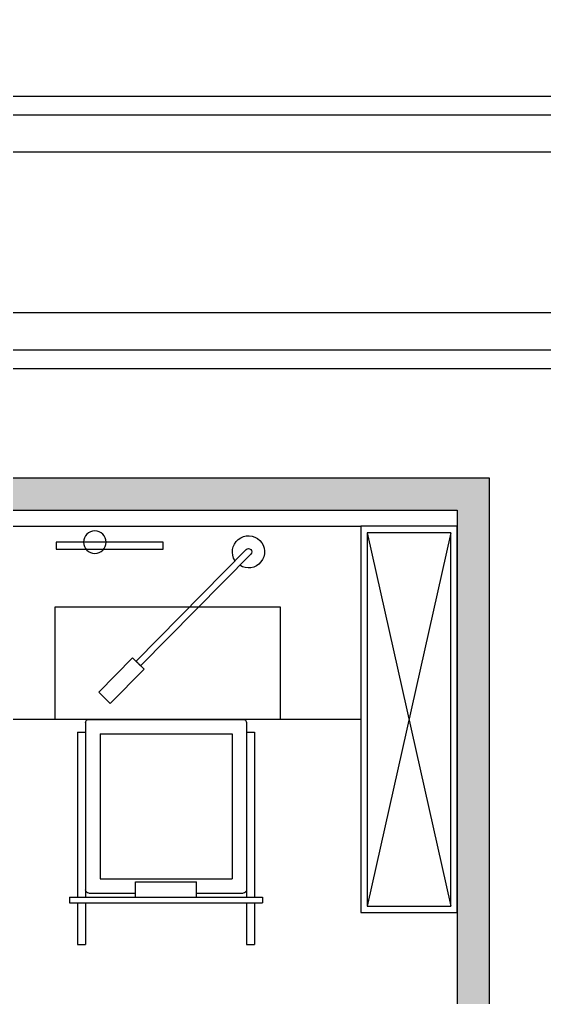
# Model space of a CAD drawing. Extents: x 422240 to 534325, y -8262 to 172635.
# Drawn here: x 457790 to 459422, y 2072 to 5111 of the extents above; entities that cross this region are included whole.
import ezdxf

# ---------------------------------------------------------------- set-up
doc = ezdxf.new("R2010")
doc.units = 0
doc.header["$LTSCALE"] = 1000
doc.header["$MEASUREMENT"] = 0
doc.layers.add('PM-家具', color=146, linetype='Continuous')
doc.layers.add('活动家具', color=7, linetype='Continuous')

# ---------------------------------------------------------------- blocks, each defined once
blk = doc.blocks.new('儿童房摆放方案图框')
at = {"color": 251}
for p, q in [((25026.8, 17757), (372.5, 17757)), ((372.5, 493.2), (25026.8, 493.2))]:
    blk.add_line(p, q, dxfattribs=at)
for p, q in [((24852.9, 17583.2), (546.3, 17583.2)), ((546.3, 667.1), (24852.9, 667.1))]:
    blk.add_line(p, q)
blk.add_lwpolyline([(-25.1, 145.5), (25374.5, 145.5), (25374.5, 18104.8), (-25.1, 18104.8)], close=True)
blk = doc.blocks.new('1200书柜')
at = {"color": 251}
for p, q in [((470613.5, 43679.5), (471773.5, 43419.5)), ((470613.5, 43419.5), (471773.5, 43679.5))]:
    blk.add_line(p, q, dxfattribs=at)
blk.add_lwpolyline([(470593.5, 43399.5), (471793.5, 43399.5), (471793.5, 43699.5), (470593.5, 43699.5)], close=True)
blk.add_lwpolyline([(470613.5, 43419.5), (471773.5, 43419.5), (471773.5, 43679.5), (470613.5, 43679.5)], close=True, dxfattribs=at)
blk = doc.blocks.new('A$C4B8874EE')
for p, q in [((-280, 700), (-255, 700)), ((-280, 570), (-280, 700)), ((-255, 570), (-255, 700)), ((245, 700), (270, 700)), ((245, 570), (245, 700)), ((270, 570), (270, 700)), ((-305, 570), (295, 570)), ((-305, 552), (-305, 570)), ((-305, 552), (295, 552)), ((-280, 40), (-280, 552)), ((-255, 10), (-255, 552)), ((-100, 552), (-100, 505)), ((90, 552), (90, 505)), ((245, 10), (245, 552)), ((270, 40), (270, 552)), ((295, 552), (295, 570)), ((-245, 540), (-100, 540)), ((90, 540), (235, 540)), ((-100, 505), (90, 505)), ((-280, 40), (-255, 40)), ((245, 40), (270, 40)), ((-245, 0), (235, 0))]:
    blk.add_line(p, q)
at = {"color": 251, "linetype": 'Continuous', "ltscale": 0.05}
for p, q in [((-210, 495), (200, 495)), ((-210, 45), (-210, 495)), ((200, 45), (200, 495)), ((-210, 45), (200, 45))]:
    blk.add_line(p, q, dxfattribs=at)
for centre, start, end in [((-245, 530), 90, 180), ((235, 530), 0, 90), ((-245, 10), 180, 270), ((235, 10), 270, 0)]:
    blk.add_arc(centre, 10, start, end)
blk = doc.blocks.new('1200桌子')
at = {"linetype": 'Continuous'}
for p, q in [((486610, 43121.2), (485410, 43121.2)), ((485410, 43121.2), (485410, 42521.2)), ((486610, 42521.2), (486610, 43121.2)), ((485410, 42521.2), (486610, 42521.2))]:
    blk.add_line(p, q, dxfattribs=at)
at = {"color": 251, "linetype": 'Continuous'}
for p, q in [((485660, 43121.2), (485660, 42771.2)), ((486360, 42771.2), (486360, 43121.2)), ((485660, 42771.2), (486360, 42771.2)), ((485663.3, 42592.6), (485995.6, 42592.6)), ((485663.3, 42570.4), (485663.3, 42592.6)), ((485995.6, 42592.6), (485995.6, 42570.4)), ((485995.6, 42570.4), (485663.3, 42570.4))]:
    blk.add_line(p, q, dxfattribs=at)
at = {"color": 251, "ltscale": 0.1}
for p, q in [((485795.6, 43036.7), (485831.2, 43071.8)), ((485831.2, 43071.8), (485936.5, 42965.1)), ((485900.9, 42929.9), (485795.6, 43036.7)), ((485936.5, 42965.1), (485900.9, 42929.9)), ((485911.6, 42940.5), (485925.9, 42954.5)), ((485925.9, 42954.5), (486268.2, 42607.5)), ((486254, 42593.5), (485911.6, 42940.5))]:
    blk.add_line(p, q, dxfattribs=at)
at = {"color": 251, "linetype": 'Continuous'}
blk.add_circle((485783.5, 42570.4), 35.3, dxfattribs=at)
at = {"color": 251, "ltscale": 0.1}
for radius, start, end in [(50, 146.1522, 123.0783), (10, 224.6152, 44.6152)]:
    blk.add_arc((486261.1, 42600.5), radius, start, end, dxfattribs=at)

msp = doc.modelspace()

# ---------------------------------------------------------------- hatches: boundary and pattern name
at = {"layer": '活动家具'}
h = msp.add_hatch(dxfattribs=at)
h.set_pattern_fill('钢筋混凝土', color=251, scale=10, angle=180)
h.set_pattern_definition([(225, (-59808.711, -28861.45), (17.6776695, -17.6776695), []), (230, (-59808.71, -28861.45), (-71.726018, 6.2752135), [7.5, -82.5]), (175, (-59808.71, -28861.45), (13.875133, -75.219213), [6, -66]), (280.4514, (-59814.69, -28860.93), (-57.850938, -68.943954), [6.374019, -70.114211]), (226.1842, (-59808.71, -28881.45), (-106.724105, 16.551901), [11.25, -123.75]), (276.6356, (-59817.6, -28880.07), (-93.46627, -97.411787), [9.561029, -105.1713]), (171.1842, (-59808.71, -28881.45), (-93.466195, -97.41186), [9, -99]), (201, (-59818.71, -28876.45), (-59.690705, 40.261889), [7.5, -82.5]), (146, (-59818.71, -28876.45), (-24.331533, -72.515005), [6, -66]), (251.4514, (-59823.686, -28873.095), (-84.022263, -32.25305), [6.374019, -70.114211]), (217.5, (-59808.711, -28861.45), (-1.2159855, -33.2893854), [0, -65.2, 0, -67, 0, -66.25]), (187.5, (-59808.71, -28861.45), (-26.3069537, -39.4411712), [0, -38.2, 0, -63.7, 0, -25.25]), (147.5, (-59786.411, -28861.45), (-53.3822436, 2.2554872), [0, -25, 0, -78, 0, -103.5]), (137.5, (-59776.41, -28861.45), (-58.318617, -10.0104982), [0, -32.5, 0, -51.8, 0, -73.5])])
h.paths.add_polyline_path([(459250.5, 3685.9), (452950.5, 3686), (452950.5, -764.1), (459250.5, -764.1)])
h.paths.add_polyline_path([(459150.5, 3585.9), (459150.5, -664.1), (453050.5, -664.1), (453050.5, 3586)], flags=16)

# ---------------------------------------------------------------- linework, layer by layer
for points in [[(459250.5, -764.1), (459250.5, 3685.9), (452950.5, 3686), (452950.5, -764.1), (459250.5, -764.1)], [(453050.5, 3586), (459150.5, 3585.9), (459150.5, -664.1), (453050.5, -664.1), (453050.5, 3586)]]:
    msp.add_lwpolyline(points)

# ---------------------------------------------------------------- block references
at = {"xscale": 0.3330153595476334, "yscale": 0.3330153595476334, "zscale": 0.3330153595476334}
for p in [(452338.2, 4651), (452338.2, -1829.7)]:
    msp.add_blockref('儿童房摆放方案图框', p, dxfattribs=at)
at = {"layer": 'PM-家具', "xscale": -1, "rotation": 180}
for name, p in [('1200桌子', (-27759.5, 46057.1)), ('A$C4B8874EE', (458250.5, 2935.9))]:
    msp.add_blockref(name, p, dxfattribs=at)
at = {"layer": 'PM-家具', "rotation": 270}
msp.add_blockref('1200书柜', (415451, 474129.4), dxfattribs=at)

doc.saveas('drawing.dxf')
